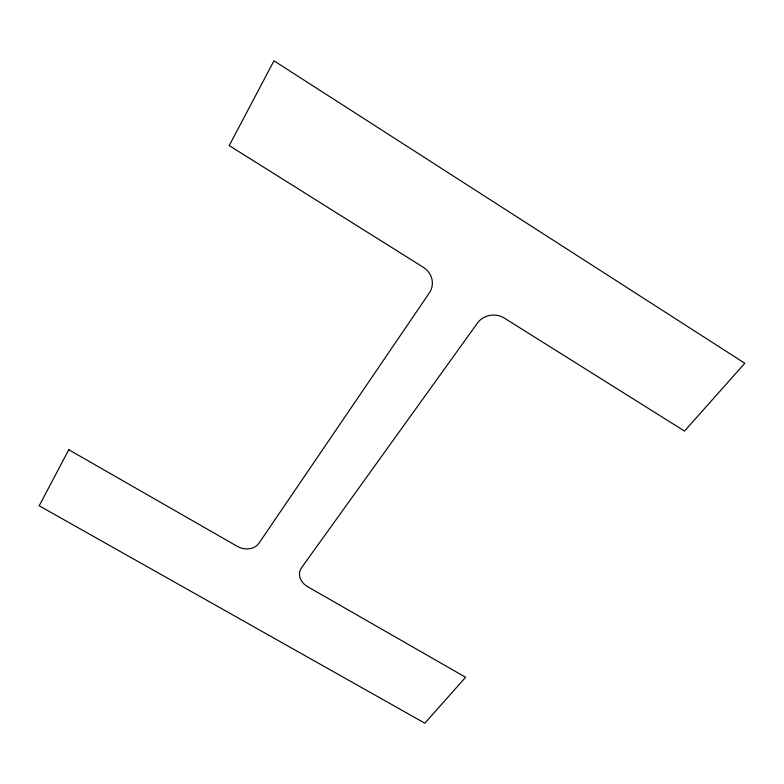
<?xml version="1.0" encoding="UTF-8"?>
<svg xmlns="http://www.w3.org/2000/svg" width="784" height="784" viewBox="0 0 784 784"><rect width="100%" height="100%" fill="white"/><g stroke="black" fill="none" stroke-linecap="round" stroke-linejoin="round"><path stroke-width="1.18" d="M68.776 449.722L39.2 505.788L424.82 723.191L465.627 677.288L307.769 586.765A16.552 13.308 17.7 0 1 301.517 567.734L477.564 322.939A19.296 17.758 2.4 0 1 504.455 318.157L684.52 431.063L744.8 363.257L273.959 60.809L229.232 145.589L423.301 267.275A19.394 18.277 17.1 0 1 429.367 292.873L258.945 543.234A16.748 13.544 22.5 0 1 237.013 546.193L68.776 449.722"/></g></svg>
